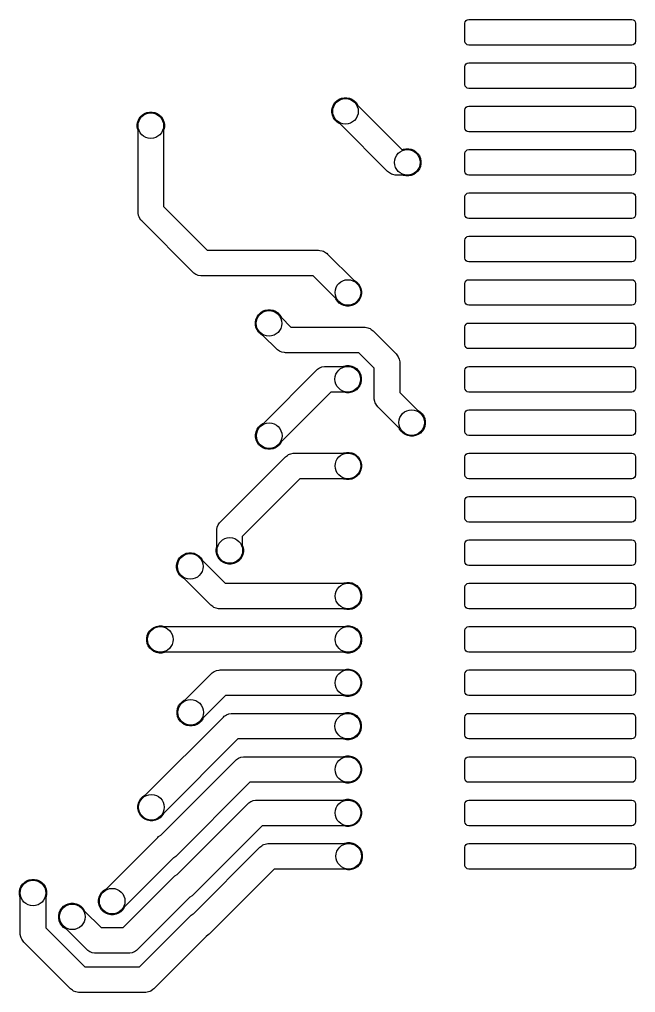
# Model space of a CAD drawing. Extents: x 40 to 257, y -149 to -40.
# Drawn here: x 39.7 to 75.8, y -125.5 to -68.5 of the extents above; entities that cross this region are included whole.
import ezdxf

# ---------------------------------------------------------------- set-up
doc = ezdxf.new("R2010")
doc.units = 0
doc.layers.add('BLACK', color=7, linetype='CONTINUOUS')

msp = doc.modelspace()

# ---------------------------------------------------------------- linework, layer by layer
at = {"layer": 'BLACK', "linetype": 'CONTINUOUS'}
for p, q in [((65.82, -68.765), (65.837127, -68.678896)), ((65.82, -69.815), (65.82, -68.765)), ((65.837127, -68.678896), (65.885901, -68.605901)), ((65.885901, -68.605901), (65.958896, -68.557127)), ((65.958896, -68.557127), (66.045, -68.54)), ((66.045, -68.54), (75.595, -68.54)), ((75.595, -68.54), (75.681104, -68.557127)), ((75.681104, -68.557127), (75.754099, -68.605901)), ((75.754099, -68.605901), (75.802873, -68.678896)), ((75.802873, -68.678896), (75.82, -68.765)), ((75.82, -68.765), (75.82, -69.815)), ((65.837127, -69.901104), (65.82, -69.815)), ((65.885901, -69.974099), (65.837127, -69.901104)), ((65.958896, -70.022873), (65.885901, -69.974099)), ((66.045, -70.04), (65.958896, -70.022873)), ((75.595, -70.04), (66.045, -70.04)), ((75.681104, -70.022873), (75.595, -70.04)), ((75.754099, -69.974099), (75.681104, -70.022873)), ((75.802873, -69.901104), (75.754099, -69.974099)), ((75.82, -69.815), (75.802873, -69.901104)), ((65.82, -71.305), (65.837127, -71.218896)), ((65.837127, -71.218896), (65.885901, -71.145901)), ((65.885901, -71.145901), (65.958896, -71.097127)), ((65.958896, -71.097127), (66.045, -71.08)), ((66.045, -71.08), (75.595, -71.08)), ((75.595, -71.08), (75.681104, -71.097127)), ((75.681104, -71.097127), (75.754099, -71.145901)), ((75.754099, -71.145901), (75.802873, -71.218896)), ((75.802873, -71.218896), (75.82, -71.305)), ((65.82, -72.355), (65.82, -71.305)), ((75.82, -71.305), (75.82, -72.355)), ((65.837127, -72.441104), (65.82, -72.355)), ((75.82, -72.355), (75.802873, -72.441104)), ((65.885901, -72.514099), (65.837127, -72.441104)), ((65.958896, -72.562873), (65.885901, -72.514099)), ((66.045, -72.58), (65.958896, -72.562873)), ((75.595, -72.58), (66.045, -72.58)), ((75.681104, -72.562873), (75.595, -72.58)), ((75.754099, -72.514099), (75.681104, -72.562873)), ((75.802873, -72.441104), (75.754099, -72.514099)), ((58.114463, -73.542883), (58.201592, -73.412485)), ((58.201592, -73.412485), (58.312485, -73.301592)), ((58.312485, -73.301592), (58.442883, -73.214463)), ((58.442883, -73.214463), (58.587772, -73.154448)), ((58.587772, -73.154448), (58.741586, -73.123852)), ((58.741586, -73.123852), (58.898414, -73.123852)), ((58.898414, -73.123852), (59.052228, -73.154448)), ((59.052228, -73.154448), (59.197117, -73.214463)), ((59.197117, -73.214463), (59.327515, -73.301592)), ((59.327515, -73.301592), (59.438408, -73.412485)), ((59.438408, -73.412485), (59.525537, -73.542883)), ((46.902485, -74.141592), (47.032883, -74.054463)), ((47.032883, -74.054463), (47.177772, -73.994448)), ((47.177772, -73.994448), (47.331586, -73.963852)), ((47.331586, -73.963852), (47.488414, -73.963852)), ((47.488414, -73.963852), (47.642228, -73.994448)), ((47.642228, -73.994448), (47.787117, -74.054463)), ((47.787117, -74.054463), (47.917515, -74.141592)), ((58.023852, -73.841586), (58.054448, -73.687772)), ((58.023852, -73.998414), (58.023852, -73.841586)), ((58.054448, -74.152228), (58.023852, -73.998414)), ((58.054448, -73.687772), (58.114463, -73.542883)), ((59.525537, -73.542883), (59.541089, -73.580429)), ((59.541089, -73.580429), (62.12066, -76.16)), ((65.82, -73.845), (65.837127, -73.758896)), ((65.82, -74.895), (65.82, -73.845)), ((65.837127, -73.758896), (65.885901, -73.685901)), ((65.885901, -73.685901), (65.958896, -73.637127)), ((65.958896, -73.637127), (66.045, -73.62)), ((66.045, -73.62), (75.595, -73.62)), ((75.595, -73.62), (75.681104, -73.637127)), ((75.681104, -73.637127), (75.754099, -73.685901)), ((75.754099, -73.685901), (75.802873, -73.758896)), ((75.802873, -73.758896), (75.82, -73.845)), ((75.82, -73.845), (75.82, -74.895)), ((46.613852, -74.681586), (46.644448, -74.527772)), ((46.644448, -74.527772), (46.704463, -74.382883)), ((46.704463, -74.382883), (46.791592, -74.252485)), ((46.791592, -74.252485), (46.902485, -74.141592)), ((47.917515, -74.141592), (48.028408, -74.252485)), ((48.028408, -74.252485), (48.115537, -74.382883)), ((48.115537, -74.382883), (48.175552, -74.527772)), ((48.175552, -74.527772), (48.206148, -74.681586)), ((58.114463, -74.297117), (58.054448, -74.152228)), ((58.201592, -74.427515), (58.114463, -74.297117)), ((58.312485, -74.538408), (58.201592, -74.427515)), ((58.442883, -74.625537), (58.312485, -74.538408)), ((58.480429, -74.641089), (58.442883, -74.625537)), ((61.27967, -77.44033), (58.480429, -74.641089)), ((46.613852, -74.838414), (46.613852, -74.681586)), ((46.644448, -74.992228), (46.613852, -74.838414)), ((46.66, -75.029773), (46.644448, -74.992228)), ((46.66, -79.81), (46.66, -75.029773)), ((48.175552, -74.992228), (48.16, -75.029773)), ((48.16, -75.029773), (48.16, -79.49934)), ((48.206148, -74.838414), (48.175552, -74.992228)), ((48.206148, -74.681586), (48.206148, -74.838414)), ((65.837127, -74.981104), (65.82, -74.895)), ((65.885901, -75.054099), (65.837127, -74.981104)), ((65.958896, -75.102873), (65.885901, -75.054099)), ((66.045, -75.12), (65.958896, -75.102873)), ((75.595, -75.12), (66.045, -75.12)), ((75.681104, -75.102873), (75.595, -75.12)), ((75.754099, -75.054099), (75.681104, -75.102873)), ((75.802873, -74.981104), (75.754099, -75.054099)), ((75.82, -74.895), (75.802873, -74.981104)), ((62.12066, -76.16), (62.174332, -76.16)), ((62.174332, -76.16), (62.211878, -76.144448)), ((62.211878, -76.144448), (62.365692, -76.113852)), ((62.365692, -76.113852), (62.52252, -76.113852)), ((62.52252, -76.113852), (62.676334, -76.144448)), ((62.676334, -76.144448), (62.821223, -76.204463)), ((62.821223, -76.204463), (62.951621, -76.291592)), ((62.951621, -76.291592), (63.062514, -76.402485)), ((65.82, -76.385), (65.837127, -76.298896)), ((65.837127, -76.298896), (65.885901, -76.225901)), ((65.885901, -76.225901), (65.958896, -76.177127)), ((65.958896, -76.177127), (66.045, -76.16)), ((66.045, -76.16), (75.595, -76.16)), ((75.595, -76.16), (75.681104, -76.177127)), ((75.681104, -76.177127), (75.754099, -76.225901)), ((75.754099, -76.225901), (75.802873, -76.298896)), ((75.802873, -76.298896), (75.82, -76.385)), ((63.062514, -76.402485), (63.149643, -76.532883)), ((63.149643, -76.532883), (63.209658, -76.677772)), ((63.209658, -76.677772), (63.240254, -76.831586)), ((63.240254, -76.831586), (63.240254, -76.988414)), ((65.82, -77.435), (65.82, -76.385)), ((75.82, -76.385), (75.82, -77.435)), ((61.334205, -77.489759), (61.27967, -77.44033)), ((61.396805, -77.531586), (61.334205, -77.489759)), ((63.062514, -77.417515), (62.951621, -77.528408)), ((63.149643, -77.287117), (63.062514, -77.417515)), ((63.209658, -77.142228), (63.149643, -77.287117)), ((63.240254, -76.988414), (63.209658, -77.142228)), ((65.837127, -77.521104), (65.82, -77.435)), ((75.82, -77.435), (75.802873, -77.521104)), ((61.456452, -77.571441), (61.396805, -77.531586)), ((61.511154, -77.594099), (61.456452, -77.571441)), ((61.592287, -77.627706), (61.511154, -77.594099)), ((61.736487, -77.656389), (61.592287, -77.627706)), ((61.81, -77.66), (61.736487, -77.656389)), ((62.174332, -77.66), (61.81, -77.66)), ((62.211878, -77.675552), (62.174332, -77.66)), ((62.365692, -77.706148), (62.211878, -77.675552)), ((62.52252, -77.706148), (62.365692, -77.706148)), ((62.676334, -77.675552), (62.52252, -77.706148)), ((62.821223, -77.615537), (62.676334, -77.675552)), ((62.951621, -77.528408), (62.821223, -77.615537)), ((65.885901, -77.594099), (65.837127, -77.521104)), ((65.958896, -77.642873), (65.885901, -77.594099)), ((66.045, -77.66), (65.958896, -77.642873)), ((75.595, -77.66), (66.045, -77.66)), ((75.681104, -77.642873), (75.595, -77.66)), ((75.754099, -77.594099), (75.681104, -77.642873)), ((75.802873, -77.521104), (75.754099, -77.594099)), ((65.82, -78.925), (65.837127, -78.838896)), ((65.82, -79.975), (65.82, -78.925)), ((65.837127, -78.838896), (65.885901, -78.765901)), ((65.885901, -78.765901), (65.958896, -78.717127)), ((65.958896, -78.717127), (66.045, -78.7)), ((66.045, -78.7), (75.595, -78.7)), ((75.595, -78.7), (75.681104, -78.717127)), ((75.681104, -78.717127), (75.754099, -78.765901)), ((75.754099, -78.765901), (75.802873, -78.838896)), ((75.802873, -78.838896), (75.82, -78.925)), ((75.82, -78.925), (75.82, -79.975)), ((48.16, -79.49934), (50.72066, -82.06)), ((46.663611, -79.883513), (46.66, -79.81)), ((46.692294, -80.027713), (46.663611, -79.883513)), ((46.725253, -80.107283), (46.692294, -80.027713)), ((46.748559, -80.163548), (46.725253, -80.107283)), ((46.830242, -80.285795), (46.748559, -80.163548)), ((46.87967, -80.34033), (46.830242, -80.285795)), ((49.87967, -83.34033), (46.87967, -80.34033)), ((65.837127, -80.061104), (65.82, -79.975)), ((65.885901, -80.134099), (65.837127, -80.061104)), ((65.958896, -80.182873), (65.885901, -80.134099)), ((66.045, -80.2), (65.958896, -80.182873)), ((75.595, -80.2), (66.045, -80.2)), ((75.681104, -80.182873), (75.595, -80.2)), ((75.754099, -80.134099), (75.681104, -80.182873)), ((75.802873, -80.061104), (75.754099, -80.134099)), ((75.82, -79.975), (75.802873, -80.061104)), ((65.82, -81.465), (65.837127, -81.378896)), ((65.82, -82.515), (65.82, -81.465)), ((65.837127, -81.378896), (65.885901, -81.305901)), ((65.885901, -81.305901), (65.958896, -81.257127)), ((65.958896, -81.257127), (66.045, -81.24)), ((66.045, -81.24), (75.595, -81.24)), ((75.595, -81.24), (75.681104, -81.257127)), ((75.681104, -81.257127), (75.754099, -81.305901)), ((75.754099, -81.305901), (75.802873, -81.378896)), ((75.802873, -81.378896), (75.82, -81.465)), ((75.82, -81.465), (75.82, -82.515)), ((50.72066, -82.06), (57.241, -82.06)), ((57.241, -82.06), (57.314513, -82.063611)), ((57.314513, -82.063611), (57.458713, -82.092294)), ((57.458713, -82.092294), (57.5256, -82.12)), ((57.5256, -82.12), (57.594548, -82.148559)), ((57.594548, -82.148559), (57.70776, -82.224205)), ((57.70776, -82.224205), (57.716795, -82.230242)), ((57.716795, -82.230242), (57.77133, -82.27967)), ((57.77133, -82.27967), (59.30057, -83.80891)), ((65.837127, -82.601104), (65.82, -82.515)), ((65.885901, -82.674099), (65.837127, -82.601104)), ((75.802873, -82.601104), (75.754099, -82.674099)), ((75.82, -82.515), (75.802873, -82.601104)), ((65.958896, -82.722873), (65.885901, -82.674099)), ((66.045, -82.74), (65.958896, -82.722873)), ((75.595, -82.74), (66.045, -82.74)), ((75.681104, -82.722873), (75.595, -82.74)), ((75.754099, -82.674099), (75.681104, -82.722873)), ((49.934205, -83.389758), (49.87967, -83.34033)), ((50.056452, -83.471441), (49.934205, -83.389758)), ((50.112717, -83.494746), (50.056452, -83.471441)), ((50.192287, -83.527706), (50.112717, -83.494746)), ((50.336487, -83.556389), (50.192287, -83.527706)), ((50.41, -83.56), (50.336487, -83.556389)), ((56.93034, -83.56), (50.41, -83.56)), ((58.23991, -84.86957), (56.93034, -83.56)), ((59.30057, -83.80891), (59.338117, -83.824463)), ((59.338117, -83.824463), (59.468515, -83.911592)), ((59.468515, -83.911592), (59.579408, -84.022485)), ((59.579408, -84.022485), (59.666537, -84.152883)), ((59.666537, -84.152883), (59.726552, -84.297772)), ((59.726552, -84.297772), (59.757148, -84.451586)), ((65.82, -84.005), (65.837127, -83.918896)), ((65.82, -85.055), (65.82, -84.005)), ((65.837127, -83.918896), (65.885901, -83.845901)), ((65.885901, -83.845901), (65.958896, -83.797127)), ((65.958896, -83.797127), (66.045, -83.78)), ((66.045, -83.78), (75.595, -83.78)), ((75.595, -83.78), (75.681104, -83.797127)), ((75.681104, -83.797127), (75.754099, -83.845901)), ((75.754099, -83.845901), (75.802873, -83.918896)), ((75.802873, -83.918896), (75.82, -84.005)), ((75.82, -84.005), (75.82, -85.055)), ((58.255463, -84.907117), (58.23991, -84.86957)), ((58.342592, -85.037515), (58.255463, -84.907117)), ((59.666537, -84.907117), (59.579408, -85.037515)), ((59.726552, -84.762228), (59.666537, -84.907117)), ((59.757148, -84.608414), (59.726552, -84.762228)), ((59.757148, -84.451586), (59.757148, -84.608414)), ((58.453485, -85.148408), (58.342592, -85.037515)), ((58.583883, -85.235537), (58.453485, -85.148408)), ((58.728772, -85.295552), (58.583883, -85.235537)), ((58.882586, -85.326148), (58.728772, -85.295552)), ((59.039414, -85.326148), (58.882586, -85.326148)), ((59.193228, -85.295552), (59.039414, -85.326148)), ((59.338117, -85.235537), (59.193228, -85.295552)), ((59.468515, -85.148408), (59.338117, -85.235537)), ((59.579408, -85.037515), (59.468515, -85.148408)), ((65.837127, -85.141104), (65.82, -85.055)), ((65.885901, -85.214099), (65.837127, -85.141104)), ((65.958896, -85.262873), (65.885901, -85.214099)), ((66.045, -85.28), (65.958896, -85.262873)), ((75.595, -85.28), (66.045, -85.28)), ((75.681104, -85.262873), (75.595, -85.28)), ((75.754099, -85.214099), (75.681104, -85.262873)), ((75.802873, -85.141104), (75.754099, -85.214099)), ((75.82, -85.055), (75.802873, -85.141104)), ((53.574448, -86.107772), (53.634463, -85.962883)), ((53.634463, -85.962883), (53.721592, -85.832485)), ((53.721592, -85.832485), (53.832485, -85.721592)), ((53.832485, -85.721592), (53.962883, -85.634463)), ((53.962883, -85.634463), (54.107772, -85.574448)), ((54.107772, -85.574448), (54.261586, -85.543852)), ((54.261586, -85.543852), (54.418414, -85.543852)), ((54.418414, -85.543852), (54.572228, -85.574448)), ((54.572228, -85.574448), (54.717117, -85.634463)), ((54.717117, -85.634463), (54.847515, -85.721592)), ((54.847515, -85.721592), (54.958408, -85.832485)), ((54.958408, -85.832485), (55.045537, -85.962883)), ((55.045537, -85.962883), (55.061089, -86.000429)), ((55.061089, -86.000429), (55.61966, -86.559)), ((53.543852, -86.261586), (53.574448, -86.107772)), ((53.543852, -86.418414), (53.543852, -86.261586)), ((53.574448, -86.572228), (53.543852, -86.418414)), ((53.634463, -86.717117), (53.574448, -86.572228)), ((55.61966, -86.559), (59.904105, -86.559)), ((59.904105, -86.559), (59.977618, -86.562611)), ((59.977618, -86.562611), (60.121818, -86.591294)), ((60.121818, -86.591294), (60.180142, -86.615453)), ((60.180142, -86.615453), (60.257653, -86.647559)), ((65.82, -86.545), (65.837127, -86.458896)), ((65.82, -87.595), (65.82, -86.545)), ((65.837127, -86.458896), (65.885901, -86.385901)), ((65.885901, -86.385901), (65.958896, -86.337127)), ((65.958896, -86.337127), (66.045, -86.32)), ((66.045, -86.32), (75.595, -86.32)), ((75.595, -86.32), (75.681104, -86.337127)), ((75.681104, -86.337127), (75.754099, -86.385901)), ((75.754099, -86.385901), (75.802873, -86.458896)), ((75.802873, -86.458896), (75.82, -86.545)), ((75.82, -86.545), (75.82, -87.595)), ((53.721592, -86.847515), (53.634463, -86.717117)), ((53.832485, -86.958408), (53.721592, -86.847515)), ((53.962883, -87.045537), (53.832485, -86.958408)), ((54.000429, -87.061089), (53.962883, -87.045537)), ((54.77867, -87.83933), (54.000429, -87.061089)), ((60.257653, -86.647559), (60.33185, -86.697136)), ((60.33185, -86.697136), (60.3799, -86.729242)), ((60.3799, -86.729242), (60.434435, -86.77867)), ((60.434435, -86.77867), (61.78233, -88.126565)), ((65.837127, -87.681104), (65.82, -87.595)), ((65.885901, -87.754099), (65.837127, -87.681104)), ((65.958896, -87.802873), (65.885901, -87.754099)), ((75.754099, -87.754099), (75.681104, -87.802873)), ((75.802873, -87.681104), (75.754099, -87.754099)), ((75.82, -87.595), (75.802873, -87.681104)), ((54.833205, -87.888758), (54.77867, -87.83933)), ((54.955452, -87.970441), (54.833205, -87.888758)), ((54.984399, -87.982431), (54.955452, -87.970441)), ((55.091287, -88.026706), (54.984399, -87.982431)), ((55.235487, -88.055389), (55.091287, -88.026706)), ((55.309, -88.059), (55.235487, -88.055389)), ((59.593445, -88.059), (55.309, -88.059)), ((60.502, -88.967555), (59.593445, -88.059)), ((61.78233, -88.126565), (61.831758, -88.1811)), ((61.831758, -88.1811), (61.913441, -88.303347)), ((61.913441, -88.303347), (61.969705, -88.439181)), ((66.045, -87.82), (65.958896, -87.802873)), ((75.595, -87.82), (66.045, -87.82)), ((75.681104, -87.802873), (75.595, -87.82)), ((57.360717, -88.925253), (57.440287, -88.892294)), ((57.440287, -88.892294), (57.584487, -88.863611)), ((57.584487, -88.863611), (57.658, -88.86)), ((57.658, -88.86), (58.681226, -88.86)), ((58.681226, -88.86), (58.718772, -88.844448)), ((58.718772, -88.844448), (58.872586, -88.813852)), ((58.872586, -88.813852), (59.029414, -88.813852)), ((59.029414, -88.813852), (59.183228, -88.844448)), ((59.183228, -88.844448), (59.328117, -88.904463)), ((59.328117, -88.904463), (59.458515, -88.991592)), ((61.969705, -88.439181), (61.998389, -88.583382)), ((61.998389, -88.583382), (62.002, -88.656895)), ((62.002, -88.656895), (62.002, -90.39234)), ((65.885901, -88.925901), (65.958896, -88.877127)), ((65.958896, -88.877127), (66.045, -88.86)), ((66.045, -88.86), (75.595, -88.86)), ((75.595, -88.86), (75.681104, -88.877127)), ((75.681104, -88.877127), (75.754099, -88.925901)), ((54.009429, -92.19791), (57.12767, -89.07967)), ((57.12767, -89.07967), (57.182205, -89.030242)), ((57.182205, -89.030242), (57.240049, -88.991592)), ((57.240049, -88.991592), (57.304452, -88.948559)), ((57.304452, -88.948559), (57.360717, -88.925253)), ((59.458515, -88.991592), (59.569408, -89.102485)), ((59.569408, -89.102485), (59.656537, -89.232883)), ((59.656537, -89.232883), (59.716552, -89.377772)), ((59.716552, -89.377772), (59.747148, -89.531586)), ((60.502, -90.703), (60.502, -88.967555)), ((65.82, -89.085), (65.837127, -88.998896)), ((65.82, -90.135), (65.82, -89.085)), ((65.837127, -88.998896), (65.885901, -88.925901)), ((75.754099, -88.925901), (75.802873, -88.998896)), ((75.802873, -88.998896), (75.82, -89.085)), ((75.82, -89.085), (75.82, -90.135)), ((59.656537, -89.987117), (59.569408, -90.117515)), ((59.716552, -89.842228), (59.656537, -89.987117)), ((59.747148, -89.688414), (59.716552, -89.842228)), ((59.747148, -89.531586), (59.747148, -89.688414)), ((57.96866, -90.36), (55.070089, -93.25857)), ((58.681226, -90.36), (57.96866, -90.36)), ((58.718772, -90.375552), (58.681226, -90.36)), ((58.872586, -90.406148), (58.718772, -90.375552)), ((59.029414, -90.406148), (58.872586, -90.406148)), ((59.183228, -90.375552), (59.029414, -90.406148)), ((59.328117, -90.315537), (59.183228, -90.375552)), ((59.458515, -90.228408), (59.328117, -90.315537)), ((59.569408, -90.117515), (59.458515, -90.228408)), ((62.002, -90.39234), (63.03857, -91.42891)), ((65.837127, -90.221104), (65.82, -90.135)), ((65.885901, -90.294099), (65.837127, -90.221104)), ((65.958896, -90.342873), (65.885901, -90.294099)), ((66.045, -90.36), (65.958896, -90.342873)), ((75.595, -90.36), (66.045, -90.36)), ((75.681104, -90.342873), (75.595, -90.36)), ((75.754099, -90.294099), (75.681104, -90.342873)), ((75.802873, -90.221104), (75.754099, -90.294099)), ((75.82, -90.135), (75.802873, -90.221104)), ((60.505611, -90.776513), (60.502, -90.703)), ((60.534294, -90.920713), (60.505611, -90.776513)), ((60.567253, -91.000283), (60.534294, -90.920713)), ((60.590559, -91.056548), (60.567253, -91.000283)), ((60.654928, -91.152883), (60.590559, -91.056548)), ((60.672242, -91.178795), (60.654928, -91.152883)), ((60.72167, -91.23333), (60.672242, -91.178795)), ((61.97791, -92.48957), (60.72167, -91.23333)), ((63.03857, -91.42891), (63.076117, -91.444463)), ((63.076117, -91.444463), (63.206515, -91.531592)), ((63.206515, -91.531592), (63.317408, -91.642485)), ((63.317408, -91.642485), (63.404537, -91.772883)), ((65.82, -91.625), (65.837127, -91.538896)), ((65.82, -92.675), (65.82, -91.625)), ((65.837127, -91.538896), (65.885901, -91.465901)), ((65.885901, -91.465901), (65.958896, -91.417127)), ((65.958896, -91.417127), (66.045, -91.4)), ((66.045, -91.4), (75.595, -91.4)), ((75.595, -91.4), (75.681104, -91.417127)), ((75.681104, -91.417127), (75.754099, -91.465901)), ((75.754099, -91.465901), (75.802873, -91.538896)), ((75.802873, -91.538896), (75.82, -91.625)), ((75.82, -91.625), (75.82, -92.675)), ((53.730592, -92.411485), (53.841485, -92.300592)), ((53.841485, -92.300592), (53.971883, -92.213463)), ((53.971883, -92.213463), (54.009429, -92.19791)), ((63.404537, -91.772883), (63.464552, -91.917772)), ((63.464552, -91.917772), (63.495148, -92.071586)), ((63.495148, -92.228414), (63.464552, -92.382228)), ((63.495148, -92.071586), (63.495148, -92.228414)), ((53.552852, -92.840586), (53.583448, -92.686772)), ((53.552852, -92.997414), (53.552852, -92.840586)), ((53.583448, -92.686772), (53.643463, -92.541883)), ((53.643463, -92.541883), (53.730592, -92.411485)), ((61.993463, -92.527117), (61.97791, -92.48957)), ((62.080592, -92.657515), (61.993463, -92.527117)), ((62.191485, -92.768408), (62.080592, -92.657515)), ((62.321883, -92.855537), (62.191485, -92.768408)), ((62.466772, -92.915552), (62.321883, -92.855537)), ((63.076117, -92.855537), (62.931228, -92.915552)), ((63.206515, -92.768408), (63.076117, -92.855537)), ((63.317408, -92.657515), (63.206515, -92.768408)), ((63.404537, -92.527117), (63.317408, -92.657515)), ((63.464552, -92.382228), (63.404537, -92.527117)), ((65.837127, -92.761104), (65.82, -92.675)), ((65.885901, -92.834099), (65.837127, -92.761104)), ((65.958896, -92.882873), (65.885901, -92.834099)), ((66.045, -92.9), (65.958896, -92.882873)), ((75.681104, -92.882873), (75.595, -92.9)), ((75.754099, -92.834099), (75.681104, -92.882873)), ((75.802873, -92.761104), (75.754099, -92.834099)), ((75.82, -92.675), (75.802873, -92.761104)), ((53.583448, -93.151228), (53.552852, -92.997414)), ((53.643463, -93.296117), (53.583448, -93.151228)), ((53.730592, -93.426515), (53.643463, -93.296117)), ((53.841485, -93.537408), (53.730592, -93.426515)), ((54.967408, -93.426515), (54.856515, -93.537408)), ((55.054537, -93.296117), (54.967408, -93.426515)), ((55.070089, -93.25857), (55.054537, -93.296117)), ((62.620586, -92.946148), (62.466772, -92.915552)), ((62.777414, -92.946148), (62.620586, -92.946148)), ((62.931228, -92.915552), (62.777414, -92.946148)), ((75.595, -92.9), (66.045, -92.9)), ((53.971883, -93.624537), (53.841485, -93.537408)), ((54.116772, -93.684552), (53.971883, -93.624537)), ((54.270586, -93.715148), (54.116772, -93.684552)), ((54.427414, -93.715148), (54.270586, -93.715148)), ((54.581228, -93.684552), (54.427414, -93.715148)), ((54.726117, -93.624537), (54.581228, -93.684552)), ((54.856515, -93.537408), (54.726117, -93.624537)), ((55.414155, -94.071592), (55.478558, -94.028559)), ((55.478558, -94.028559), (55.534823, -94.005253)), ((55.534823, -94.005253), (55.614393, -93.972294)), ((55.614393, -93.972294), (55.758593, -93.943611)), ((55.758593, -93.943611), (55.832106, -93.94)), ((55.832106, -93.94), (58.691226, -93.94)), ((58.691226, -93.94), (58.728772, -93.924448)), ((58.728772, -93.924448), (58.882586, -93.893852)), ((58.882586, -93.893852), (59.039414, -93.893852)), ((59.039414, -93.893852), (59.193228, -93.924448)), ((59.193228, -93.924448), (59.338117, -93.984463)), ((59.338117, -93.984463), (59.468515, -94.071592)), ((65.837127, -94.078896), (65.885901, -94.005901)), ((65.885901, -94.005901), (65.958896, -93.957127)), ((65.958896, -93.957127), (66.045, -93.94)), ((66.045, -93.94), (75.595, -93.94)), ((75.595, -93.94), (75.681104, -93.957127)), ((75.681104, -93.957127), (75.754099, -94.005901)), ((75.754099, -94.005901), (75.802873, -94.078896)), ((51.48967, -97.971776), (55.301776, -94.15967)), ((55.301776, -94.15967), (55.356311, -94.110242)), ((55.356311, -94.110242), (55.414155, -94.071592)), ((59.468515, -94.071592), (59.579408, -94.182485)), ((59.579408, -94.182485), (59.666537, -94.312883)), ((59.666537, -94.312883), (59.726552, -94.457772)), ((59.726552, -94.457772), (59.757148, -94.611586)), ((65.82, -94.165), (65.837127, -94.078896)), ((65.82, -95.215), (65.82, -94.165)), ((75.802873, -94.078896), (75.82, -94.165)), ((75.82, -94.165), (75.82, -95.215)), ((59.666537, -95.067117), (59.579408, -95.197515)), ((59.726552, -94.922228), (59.666537, -95.067117)), ((59.757148, -94.768414), (59.726552, -94.922228)), ((59.757148, -94.611586), (59.757148, -94.768414)), ((56.142766, -95.44), (52.77, -98.812766)), ((58.691226, -95.44), (56.142766, -95.44)), ((58.728772, -95.455552), (58.691226, -95.44)), ((58.882586, -95.486148), (58.728772, -95.455552)), ((59.039414, -95.486148), (58.882586, -95.486148)), ((59.193228, -95.455552), (59.039414, -95.486148)), ((59.338117, -95.395537), (59.193228, -95.455552)), ((59.468515, -95.308408), (59.338117, -95.395537)), ((59.579408, -95.197515), (59.468515, -95.308408)), ((65.837127, -95.301104), (65.82, -95.215)), ((65.885901, -95.374099), (65.837127, -95.301104)), ((65.958896, -95.422873), (65.885901, -95.374099)), ((66.045, -95.44), (65.958896, -95.422873)), ((75.595, -95.44), (66.045, -95.44)), ((75.681104, -95.422873), (75.595, -95.44)), ((75.754099, -95.374099), (75.681104, -95.422873)), ((75.802873, -95.301104), (75.754099, -95.374099)), ((75.82, -95.215), (75.802873, -95.301104)), ((65.82, -96.705), (65.837127, -96.618896)), ((65.82, -97.755), (65.82, -96.705)), ((65.837127, -96.618896), (65.885901, -96.545901)), ((65.885901, -96.545901), (65.958896, -96.497127)), ((65.958896, -96.497127), (66.045, -96.48)), ((66.045, -96.48), (75.595, -96.48)), ((75.595, -96.48), (75.681104, -96.497127)), ((75.681104, -96.497127), (75.754099, -96.545901)), ((75.754099, -96.545901), (75.802873, -96.618896)), ((75.802873, -96.618896), (75.82, -96.705)), ((75.82, -96.705), (75.82, -97.755)), ((51.440242, -98.026311), (51.48967, -97.971776)), ((65.837127, -97.841104), (65.82, -97.755)), ((65.885901, -97.914099), (65.837127, -97.841104)), ((65.958896, -97.962873), (65.885901, -97.914099)), ((66.045, -97.98), (65.958896, -97.962873)), ((75.595, -97.98), (66.045, -97.98)), ((75.681104, -97.962873), (75.595, -97.98)), ((75.754099, -97.914099), (75.681104, -97.962873)), ((75.802873, -97.841104), (75.754099, -97.914099)), ((75.82, -97.755), (75.802873, -97.841104)), ((51.27, -98.502106), (51.273611, -98.428593)), ((51.27, -99.430133), (51.27, -98.502106)), ((51.273611, -98.428593), (51.275892, -98.417127)), ((51.275892, -98.417127), (51.302294, -98.284393)), ((51.302294, -98.284393), (51.358559, -98.148559)), ((51.358559, -98.148558), (51.440242, -98.026311)), ((51.358559, -98.148559), (51.358559, -98.148558)), ((52.77, -98.812766), (52.77, -99.321941)), ((65.82, -99.245), (65.837127, -99.158896)), ((65.837127, -99.158896), (65.885901, -99.085901)), ((65.885901, -99.085901), (65.958896, -99.037127)), ((65.958896, -99.037127), (66.045, -99.02)), ((66.045, -99.02), (75.595, -99.02)), ((75.595, -99.02), (75.681104, -99.037127)), ((75.681104, -99.037127), (75.754099, -99.085901)), ((75.754099, -99.085901), (75.802873, -99.158896)), ((75.802873, -99.158896), (75.82, -99.245)), ((51.243852, -99.561586), (51.27, -99.430133)), ((51.243852, -99.718414), (51.243852, -99.561586)), ((51.274448, -99.872228), (51.243852, -99.718414)), ((52.77, -99.321941), (52.805552, -99.407772)), ((52.805552, -99.407772), (52.836148, -99.561586)), ((52.836148, -99.718414), (52.805552, -99.872228)), ((52.836148, -99.561586), (52.836148, -99.718414)), ((65.82, -100.295), (65.82, -99.245)), ((75.82, -99.245), (75.82, -100.295)), ((48.953448, -100.340877), (49.013463, -100.195988)), ((49.013463, -100.195988), (49.100592, -100.06559)), ((49.100592, -100.06559), (49.211485, -99.954697)), ((49.211485, -99.954697), (49.341883, -99.867568)), ((49.341883, -99.867568), (49.486772, -99.807553)), ((49.486772, -99.807553), (49.640586, -99.776957)), ((49.640586, -99.776957), (49.797414, -99.776957)), ((49.797414, -99.776957), (49.951228, -99.807553)), ((49.951228, -99.807553), (50.096117, -99.867568)), ((50.096117, -99.867568), (50.226515, -99.954697)), ((50.226515, -99.954697), (50.337408, -100.06559)), ((50.337408, -100.06559), (50.424537, -100.195988)), ((50.424537, -100.195988), (50.440089, -100.233534)), ((50.440089, -100.233534), (51.766555, -101.56)), ((51.334463, -100.017117), (51.274448, -99.872228)), ((51.421592, -100.147515), (51.334463, -100.017117)), ((51.532485, -100.258408), (51.421592, -100.147515)), ((51.662883, -100.345537), (51.532485, -100.258408)), ((52.547515, -100.258408), (52.417117, -100.345537)), ((52.658408, -100.147515), (52.547515, -100.258408)), ((52.745537, -100.017117), (52.658408, -100.147515)), ((52.805552, -99.872228), (52.745537, -100.017117)), ((65.837127, -100.381104), (65.82, -100.295)), ((75.82, -100.295), (75.802873, -100.381104)), ((48.922852, -100.494691), (48.953448, -100.340877)), ((48.922852, -100.651519), (48.922852, -100.494691)), ((48.953448, -100.805333), (48.922852, -100.651519)), ((49.013463, -100.950222), (48.953448, -100.805333)), ((51.807772, -100.405552), (51.662883, -100.345537)), ((51.961586, -100.436148), (51.807772, -100.405552)), ((52.118414, -100.436148), (51.961586, -100.436148)), ((52.272228, -100.405552), (52.118414, -100.436148)), ((52.417117, -100.345537), (52.272228, -100.405552)), ((65.885901, -100.454099), (65.837127, -100.381104)), ((65.958896, -100.502873), (65.885901, -100.454099)), ((66.045, -100.52), (65.958896, -100.502873)), ((75.595, -100.52), (66.045, -100.52)), ((75.681104, -100.502873), (75.595, -100.52)), ((75.754099, -100.454099), (75.681104, -100.502873)), ((75.802873, -100.381104), (75.754099, -100.454099)), ((49.100592, -101.08062), (49.013463, -100.950222)), ((49.211485, -101.191513), (49.100592, -101.08062)), ((49.341883, -101.278642), (49.211485, -101.191513)), ((49.379429, -101.294194), (49.341883, -101.278642)), ((50.925565, -102.84033), (49.379429, -101.294194)), ((51.766555, -101.56), (58.701226, -101.56)), ((58.701226, -101.56), (58.738772, -101.544448)), ((58.738772, -101.544448), (58.892586, -101.513852)), ((58.892586, -101.513852), (59.049414, -101.513852)), ((59.049414, -101.513852), (59.203228, -101.544448)), ((59.203228, -101.544448), (59.348117, -101.604463)), ((59.348117, -101.604463), (59.478515, -101.691592)), ((59.478515, -101.691592), (59.589408, -101.802485)), ((59.589408, -101.802485), (59.676537, -101.932883)), ((59.676537, -101.932883), (59.736552, -102.077772)), ((65.82, -101.785), (65.837127, -101.698896)), ((65.82, -102.835), (65.82, -101.785)), ((65.837127, -101.698896), (65.885901, -101.625901)), ((65.885901, -101.625901), (65.958896, -101.577127)), ((65.958896, -101.577127), (66.045, -101.56)), ((66.045, -101.56), (75.595, -101.56)), ((75.595, -101.56), (75.681104, -101.577127)), ((75.681104, -101.577127), (75.754099, -101.625901)), ((75.754099, -101.625901), (75.802873, -101.698896)), ((75.802873, -101.698896), (75.82, -101.785)), ((75.82, -101.785), (75.82, -102.835)), ((59.736552, -102.542228), (59.676537, -102.687117)), ((59.736552, -102.077772), (59.767148, -102.231586)), ((59.767148, -102.388414), (59.736552, -102.542228)), ((59.767148, -102.231586), (59.767148, -102.388414)), ((50.980099, -102.889758), (50.925565, -102.84033)), ((51.037944, -102.928408), (50.980099, -102.889758)), ((51.102347, -102.971441), (51.037944, -102.928408)), ((51.238181, -103.027705), (51.102347, -102.971441)), ((51.382382, -103.056389), (51.238181, -103.027705)), ((51.455895, -103.06), (51.382382, -103.056389)), ((58.701226, -103.06), (51.455895, -103.06)), ((58.738772, -103.075552), (58.701226, -103.06)), ((58.892586, -103.106148), (58.738772, -103.075552)), ((59.049414, -103.106148), (58.892586, -103.106148)), ((59.203228, -103.075552), (59.049414, -103.106148)), ((59.348117, -103.015537), (59.203228, -103.075552)), ((59.478515, -102.928408), (59.348117, -103.015537)), ((59.589408, -102.817515), (59.478515, -102.928408)), ((59.676537, -102.687117), (59.589408, -102.817515)), ((65.837127, -102.921104), (65.82, -102.835)), ((65.885901, -102.994099), (65.837127, -102.921104)), ((65.958896, -103.042873), (65.885901, -102.994099)), ((66.045, -103.06), (65.958896, -103.042873)), ((75.595, -103.06), (66.045, -103.06)), ((75.681104, -103.042873), (75.595, -103.06)), ((75.754099, -102.994099), (75.681104, -103.042873)), ((75.802873, -102.921104), (75.754099, -102.994099)), ((75.82, -102.835), (75.802873, -102.921104)), ((47.351592, -104.342485), (47.462485, -104.231592)), ((47.462485, -104.231592), (47.592883, -104.144463)), ((47.592883, -104.144463), (47.737772, -104.084448)), ((47.737772, -104.084448), (47.891586, -104.053852)), ((47.891586, -104.053852), (48.048414, -104.053852)), ((48.048414, -104.053852), (48.202228, -104.084448)), ((48.202228, -104.084448), (48.239774, -104.1)), ((48.239774, -104.1), (58.701226, -104.1)), ((58.701226, -104.1), (58.738772, -104.084448)), ((58.738772, -104.084448), (58.892586, -104.053852)), ((58.892586, -104.053852), (59.049414, -104.053852)), ((59.049414, -104.053852), (59.203228, -104.084448)), ((59.203228, -104.084448), (59.348117, -104.144463)), ((59.348117, -104.144463), (59.478515, -104.231592)), ((59.478515, -104.231592), (59.589408, -104.342485)), ((65.82, -104.325), (65.837127, -104.238896)), ((65.837127, -104.238896), (65.885901, -104.165901)), ((65.885901, -104.165901), (65.958896, -104.117127)), ((65.958896, -104.117127), (66.045, -104.1)), ((66.045, -104.1), (75.595, -104.1)), ((75.595, -104.1), (75.681104, -104.117127)), ((75.681104, -104.117127), (75.754099, -104.165901)), ((75.754099, -104.165901), (75.802873, -104.238896)), ((75.802873, -104.238896), (75.82, -104.325)), ((47.173852, -104.771586), (47.204448, -104.617772)), ((47.173852, -104.928414), (47.173852, -104.771586)), ((47.204448, -104.617772), (47.264463, -104.472883)), ((47.264463, -104.472883), (47.351592, -104.342485)), ((59.589408, -104.342485), (59.676537, -104.472883)), ((59.676537, -104.472883), (59.736552, -104.617772)), ((59.736552, -104.617772), (59.767148, -104.771586)), ((59.767148, -104.771586), (59.767148, -104.928414)), ((65.82, -105.375), (65.82, -104.325)), ((75.82, -104.325), (75.82, -105.375)), ((47.204448, -105.082228), (47.173852, -104.928414)), ((47.264463, -105.227117), (47.204448, -105.082228)), ((47.351592, -105.357515), (47.264463, -105.227117)), ((47.462485, -105.468408), (47.351592, -105.357515)), ((59.589408, -105.357515), (59.478515, -105.468408)), ((59.676537, -105.227117), (59.589408, -105.357515)), ((59.736552, -105.082228), (59.676537, -105.227117)), ((59.767148, -104.928414), (59.736552, -105.082228)), ((65.837127, -105.461104), (65.82, -105.375)), ((75.82, -105.375), (75.802873, -105.461104)), ((47.592883, -105.555537), (47.462485, -105.468408)), ((47.737772, -105.615552), (47.592883, -105.555537)), ((47.891586, -105.646148), (47.737772, -105.615552)), ((48.048414, -105.646148), (47.891586, -105.646148)), ((48.202228, -105.615552), (48.048414, -105.646148)), ((48.239774, -105.6), (48.202228, -105.615552)), ((58.701226, -105.6), (48.239774, -105.6)), ((58.738772, -105.615552), (58.701226, -105.6)), ((58.892586, -105.646148), (58.738772, -105.615552)), ((59.049414, -105.646148), (58.892586, -105.646148)), ((59.203228, -105.615552), (59.049414, -105.646148)), ((59.348117, -105.555537), (59.203228, -105.615552)), ((59.478515, -105.468408), (59.348117, -105.555537)), ((65.885901, -105.534099), (65.837127, -105.461104)), ((65.958896, -105.582873), (65.885901, -105.534099)), ((66.045, -105.6), (65.958896, -105.582873)), ((75.595, -105.6), (66.045, -105.6)), ((75.681104, -105.582873), (75.595, -105.6)), ((75.754099, -105.534099), (75.681104, -105.582873)), ((75.802873, -105.461104), (75.754099, -105.534099)), ((49.407429, -108.40191), (50.94967, -106.85967)), ((50.94967, -106.85967), (51.004205, -106.810242)), ((51.004205, -106.810242), (51.062049, -106.771592)), ((51.062049, -106.771592), (51.126452, -106.728559)), ((51.126452, -106.728559), (51.215713, -106.691586)), ((51.215713, -106.691586), (51.262287, -106.672294)), ((51.262287, -106.672294), (51.406487, -106.643611)), ((51.406487, -106.643611), (51.48, -106.64)), ((51.48, -106.64), (58.691226, -106.64)), ((58.691226, -106.64), (58.728772, -106.624448)), ((58.728772, -106.624448), (58.882586, -106.593852)), ((58.882586, -106.593852), (59.039414, -106.593852)), ((59.039414, -106.593852), (59.193228, -106.624448)), ((59.193228, -106.624448), (59.338117, -106.684463)), ((59.338117, -106.684463), (59.468515, -106.771592)), ((59.468515, -106.771592), (59.579408, -106.882485)), ((59.579408, -106.882485), (59.666537, -107.012883)), ((59.666537, -107.012883), (59.726552, -107.157772)), ((65.82, -106.865), (65.837127, -106.778896)), ((65.82, -107.915), (65.82, -106.865)), ((65.837127, -106.778896), (65.885901, -106.705901)), ((65.885901, -106.705901), (65.958896, -106.657127)), ((65.958896, -106.657127), (66.045, -106.64)), ((66.045, -106.64), (75.595, -106.64)), ((75.595, -106.64), (75.681104, -106.657127)), ((75.681104, -106.657127), (75.754099, -106.705901)), ((75.754099, -106.705901), (75.802873, -106.778896)), ((75.802873, -106.778896), (75.82, -106.865)), ((75.82, -106.865), (75.82, -107.915)), ((59.726552, -107.622228), (59.666537, -107.767117)), ((59.726552, -107.157772), (59.757148, -107.311586)), ((59.757148, -107.468414), (59.726552, -107.622228)), ((59.757148, -107.311586), (59.757148, -107.468414)), ((51.79066, -108.14), (50.468089, -109.46257)), ((58.691226, -108.14), (51.79066, -108.14)), ((58.728772, -108.155552), (58.691226, -108.14)), ((58.882586, -108.186148), (58.728772, -108.155552)), ((59.039414, -108.186148), (58.882586, -108.186148)), ((59.193228, -108.155552), (59.039414, -108.186148)), ((59.338117, -108.095537), (59.193228, -108.155552)), ((59.468515, -108.008408), (59.338117, -108.095537)), ((59.579408, -107.897515), (59.468515, -108.008408)), ((59.666537, -107.767117), (59.579408, -107.897515)), ((65.837127, -108.001104), (65.82, -107.915)), ((65.885901, -108.074099), (65.837127, -108.001104)), ((65.958896, -108.122873), (65.885901, -108.074099)), ((66.045, -108.14), (65.958896, -108.122873)), ((75.595, -108.14), (66.045, -108.14)), ((75.681104, -108.122873), (75.595, -108.14)), ((75.754099, -108.074099), (75.681104, -108.122873)), ((75.802873, -108.001104), (75.754099, -108.074099)), ((75.82, -107.915), (75.802873, -108.001104)), ((48.981448, -108.890772), (49.041463, -108.745883)), ((49.041463, -108.745883), (49.128592, -108.615485)), ((49.128592, -108.615485), (49.239485, -108.504592)), ((49.239485, -108.504592), (49.369883, -108.417463)), ((49.369883, -108.417463), (49.407429, -108.40191)), ((47.10643, -113.957015), (51.663776, -109.39967)), ((48.950852, -109.044586), (48.981448, -108.890772)), ((48.950852, -109.201414), (48.950852, -109.044586)), ((48.981448, -109.355228), (48.950852, -109.201414)), ((49.041463, -109.500117), (48.981448, -109.355228)), ((51.663776, -109.39967), (51.71831, -109.350242)), ((51.71831, -109.350242), (51.779434, -109.3094)), ((51.779434, -109.3094), (51.840558, -109.268559)), ((51.840558, -109.268559), (51.976392, -109.212295)), ((51.976392, -109.212295), (52.120593, -109.183611)), ((52.120593, -109.183611), (52.194106, -109.18)), ((52.194106, -109.18), (58.681226, -109.18)), ((58.681226, -109.18), (58.718772, -109.164448)), ((58.718772, -109.164448), (58.872586, -109.133852)), ((58.872586, -109.133852), (59.029414, -109.133852)), ((59.029414, -109.133852), (59.183228, -109.164448)), ((59.183228, -109.164448), (59.328117, -109.224463)), ((59.328117, -109.224463), (59.458515, -109.311592)), ((59.458515, -109.311592), (59.569408, -109.422485)), ((59.569408, -109.422485), (59.656537, -109.552883)), ((65.82, -109.405), (65.837127, -109.318896)), ((65.82, -110.455), (65.82, -109.405)), ((65.837127, -109.318896), (65.885901, -109.245901)), ((65.885901, -109.245901), (65.958896, -109.197127)), ((65.958896, -109.197127), (66.045, -109.18)), ((66.045, -109.18), (75.595, -109.18)), ((75.595, -109.18), (75.681104, -109.197127)), ((75.681104, -109.197127), (75.754099, -109.245901)), ((75.754099, -109.245901), (75.802873, -109.318896)), ((75.802873, -109.318896), (75.82, -109.405)), ((75.82, -109.405), (75.82, -110.455)), ((49.128592, -109.630515), (49.041463, -109.500117)), ((49.239485, -109.741408), (49.128592, -109.630515)), ((49.369883, -109.828537), (49.239485, -109.741408)), ((49.514772, -109.888552), (49.369883, -109.828537)), ((49.668586, -109.919148), (49.514772, -109.888552)), ((49.825414, -109.919148), (49.668586, -109.919148)), ((49.979228, -109.888552), (49.825414, -109.919148)), ((50.124117, -109.828537), (49.979228, -109.888552)), ((50.254515, -109.741408), (50.124117, -109.828537)), ((50.365408, -109.630515), (50.254515, -109.741408)), ((50.452537, -109.500117), (50.365408, -109.630515)), ((50.468089, -109.46257), (50.452537, -109.500117)), ((59.656537, -109.552883), (59.716552, -109.697772)), ((59.716552, -109.697772), (59.747148, -109.851586)), ((59.747148, -109.851586), (59.747148, -110.008414)), ((59.458515, -110.548408), (59.328117, -110.635537)), ((59.569408, -110.437515), (59.458515, -110.548408)), ((59.656537, -110.307117), (59.569408, -110.437515)), ((59.716552, -110.162228), (59.656537, -110.307117)), ((59.747148, -110.008414), (59.716552, -110.162228)), ((65.837127, -110.541104), (65.82, -110.455)), ((65.885901, -110.614099), (65.837127, -110.541104)), ((75.802873, -110.541104), (75.754099, -110.614099)), ((75.82, -110.455), (75.802873, -110.541104)), ((52.504766, -110.68), (48.16709, -115.017675)), ((58.681226, -110.68), (52.504766, -110.68)), ((58.718772, -110.695552), (58.681226, -110.68)), ((58.872586, -110.726148), (58.718772, -110.695552)), ((59.029414, -110.726148), (58.872586, -110.726148)), ((59.183228, -110.695552), (59.029414, -110.726148)), ((59.328117, -110.635537), (59.183228, -110.695552)), ((65.958896, -110.662873), (65.885901, -110.614099)), ((66.045, -110.68), (65.958896, -110.662873)), ((75.595, -110.68), (66.045, -110.68)), ((75.681104, -110.662873), (75.595, -110.68)), ((75.754099, -110.614099), (75.681104, -110.662873)), ((58.728772, -111.704448), (58.882586, -111.673852)), ((58.882586, -111.673852), (59.039414, -111.673852)), ((59.039414, -111.673852), (59.193228, -111.704448)), ((48.005219, -116.312332), (52.377882, -111.93967)), ((52.377882, -111.93967), (52.432417, -111.890242)), ((52.432417, -111.890242), (52.490261, -111.851592)), ((52.490261, -111.851592), (52.554664, -111.808559)), ((52.554664, -111.808559), (52.690498, -111.752295)), ((52.690498, -111.752295), (52.834699, -111.723611)), ((52.834699, -111.723611), (52.908212, -111.72)), ((52.908212, -111.72), (58.691226, -111.72)), ((58.691226, -111.72), (58.728772, -111.704448)), ((59.193228, -111.704448), (59.338117, -111.764463)), ((59.338117, -111.764463), (59.468515, -111.851592)), ((59.468515, -111.851592), (59.579408, -111.962485)), ((59.579408, -111.962485), (59.666537, -112.092883)), ((59.666537, -112.092883), (59.726552, -112.237772)), ((59.726552, -112.237772), (59.757148, -112.391586)), ((65.82, -111.945), (65.837127, -111.858896)), ((65.82, -112.995), (65.82, -111.945)), ((65.837127, -111.858896), (65.885901, -111.785901)), ((65.885901, -111.785901), (65.958896, -111.737127)), ((65.958896, -111.737127), (66.045, -111.72)), ((66.045, -111.72), (75.595, -111.72)), ((75.595, -111.72), (75.681104, -111.737127)), ((75.681104, -111.737127), (75.754099, -111.785901)), ((75.754099, -111.785901), (75.802873, -111.858896)), ((75.802873, -111.858896), (75.82, -111.945)), ((75.82, -111.945), (75.82, -112.995)), ((59.726552, -112.702228), (59.666537, -112.847117)), ((59.757148, -112.548414), (59.726552, -112.702228)), ((59.757148, -112.391586), (59.757148, -112.548414)), ((53.218872, -113.22), (48.929437, -117.509435)), ((58.691226, -113.22), (53.218872, -113.22)), ((58.728772, -113.235552), (58.691226, -113.22)), ((58.882586, -113.266148), (58.728772, -113.235552)), ((59.039414, -113.266148), (58.882586, -113.266148)), ((59.193228, -113.235552), (59.039414, -113.266148)), ((59.338117, -113.175537), (59.193228, -113.235552)), ((59.468515, -113.088408), (59.338117, -113.175537)), ((59.579408, -112.977515), (59.468515, -113.088408)), ((59.666537, -112.847117), (59.579408, -112.977515)), ((65.837127, -113.081104), (65.82, -112.995)), ((65.885901, -113.154099), (65.837127, -113.081104)), ((65.958896, -113.202873), (65.885901, -113.154099)), ((66.045, -113.22), (65.958896, -113.202873)), ((75.595, -113.22), (66.045, -113.22)), ((75.681104, -113.202873), (75.595, -113.22)), ((75.754099, -113.154099), (75.681104, -113.202873)), ((75.802873, -113.081104), (75.754099, -113.154099)), ((75.82, -112.995), (75.802873, -113.081104)), ((46.938486, -114.059697), (47.068884, -113.972568)), ((47.068884, -113.972568), (47.10643, -113.957015)), ((46.649853, -114.599691), (46.680449, -114.445877)), ((46.680449, -114.445877), (46.740464, -114.300988)), ((46.740464, -114.300988), (46.827593, -114.17059)), ((46.827593, -114.17059), (46.938486, -114.059697)), ((48.958323, -118.613333), (53.091988, -114.47967)), ((53.091988, -114.47967), (53.146523, -114.430242)), ((53.146523, -114.430242), (53.204367, -114.391592)), ((53.204367, -114.391592), (53.26877, -114.348559)), ((53.26877, -114.348559), (53.326714, -114.324558)), ((53.326714, -114.324558), (53.404605, -114.292294)), ((53.404605, -114.292294), (53.548805, -114.263611)), ((53.548805, -114.263611), (53.622318, -114.26)), ((53.622318, -114.26), (58.691226, -114.26)), ((58.691226, -114.26), (58.728772, -114.244448)), ((58.728772, -114.244448), (58.882586, -114.213852)), ((58.882586, -114.213852), (59.039414, -114.213852)), ((59.039414, -114.213852), (59.193228, -114.244448)), ((59.193228, -114.244448), (59.338117, -114.304463)), ((59.338117, -114.304463), (59.468515, -114.391592)), ((59.468515, -114.391592), (59.579408, -114.502485)), ((59.579408, -114.502485), (59.666537, -114.632883)), ((65.82, -114.485), (65.837127, -114.398896)), ((65.82, -115.535), (65.82, -114.485)), ((65.837127, -114.398896), (65.885901, -114.325901)), ((65.885901, -114.325901), (65.958896, -114.277127)), ((65.958896, -114.277127), (66.045, -114.26)), ((66.045, -114.26), (75.595, -114.26)), ((75.595, -114.26), (75.681104, -114.277127)), ((75.681104, -114.277127), (75.754099, -114.325901)), ((75.754099, -114.325901), (75.802873, -114.398896)), ((75.802873, -114.398896), (75.82, -114.485)), ((75.82, -114.485), (75.82, -115.535)), ((46.649853, -114.756519), (46.649853, -114.599691)), ((46.680449, -114.910333), (46.649853, -114.756519)), ((46.740464, -115.055222), (46.680449, -114.910333)), ((46.827593, -115.18562), (46.740464, -115.055222)), ((48.151538, -115.055222), (48.064409, -115.18562)), ((48.16709, -115.017675), (48.151538, -115.055222)), ((59.666537, -114.632883), (59.726552, -114.777772)), ((59.726552, -114.777772), (59.757148, -114.931586)), ((59.757148, -115.088414), (59.726552, -115.242228)), ((59.757148, -114.931586), (59.757148, -115.088414)), ((46.938486, -115.296513), (46.827593, -115.18562)), ((47.068884, -115.383642), (46.938486, -115.296513)), ((47.213773, -115.443657), (47.068884, -115.383642)), ((47.367587, -115.474253), (47.213773, -115.443657)), ((47.524415, -115.474253), (47.367587, -115.474253)), ((47.678229, -115.443657), (47.524415, -115.474253)), ((47.823118, -115.383642), (47.678229, -115.443657)), ((47.953516, -115.296513), (47.823118, -115.383642)), ((48.064409, -115.18562), (47.953516, -115.296513)), ((59.468515, -115.628408), (59.338117, -115.715537)), ((59.579408, -115.517515), (59.468515, -115.628408)), ((59.666537, -115.387117), (59.579408, -115.517515)), ((59.726552, -115.242228), (59.666537, -115.387117)), ((65.837127, -115.621104), (65.82, -115.535)), ((65.885901, -115.694099), (65.837127, -115.621104)), ((75.802873, -115.621104), (75.754099, -115.694099)), ((75.82, -115.535), (75.802873, -115.621104)), ((53.932978, -115.76), (49.882542, -119.810435)), ((58.691226, -115.76), (53.932978, -115.76)), ((58.728772, -115.775552), (58.691226, -115.76)), ((58.882586, -115.806148), (58.728772, -115.775552)), ((59.039414, -115.806148), (58.882586, -115.806148)), ((59.193228, -115.775552), (59.039414, -115.806148)), ((59.338117, -115.715537), (59.193228, -115.775552)), ((65.958896, -115.742873), (65.885901, -115.694099)), ((66.045, -115.76), (65.958896, -115.742873)), ((75.595, -115.76), (66.045, -115.76)), ((75.681104, -115.742873), (75.595, -115.76)), ((75.754099, -115.694099), (75.681104, -115.742873)), ((44.80543, -119.45891), (47.815566, -116.448775)), ((47.815566, -116.448775), (47.870101, -116.399347)), ((47.870101, -116.399347), (47.992348, -116.317664)), ((47.992348, -116.317664), (48.005219, -116.312332)), ((54.039141, -116.865253), (54.118711, -116.832294)), ((54.118711, -116.832294), (54.262911, -116.803611)), ((54.262911, -116.803611), (54.336424, -116.8)), ((54.336424, -116.8), (58.740226, -116.8)), ((58.740226, -116.8), (58.777772, -116.784448)), ((58.777772, -116.784448), (58.931586, -116.753852)), ((58.931586, -116.753852), (59.088414, -116.753852)), ((59.088414, -116.753852), (59.242228, -116.784448)), ((59.242228, -116.784448), (59.387117, -116.844463)), ((65.885901, -116.865901), (65.958896, -116.817127)), ((65.958896, -116.817127), (66.045, -116.8)), ((66.045, -116.8), (75.595, -116.8)), ((75.595, -116.8), (75.681104, -116.817127)), ((75.681104, -116.817127), (75.754099, -116.865901)), ((49.911429, -120.914333), (53.806094, -117.01967)), ((53.806094, -117.01967), (53.860629, -116.970242)), ((53.860629, -116.970242), (53.918473, -116.931592)), ((53.918473, -116.931592), (53.982876, -116.888559)), ((53.982876, -116.888559), (54.039141, -116.865253)), ((59.387117, -116.844463), (59.517515, -116.931592)), ((59.517515, -116.931592), (59.628408, -117.042485)), ((59.628408, -117.042485), (59.715537, -117.172883)), ((59.715537, -117.172883), (59.775552, -117.317772)), ((59.775552, -117.317772), (59.806148, -117.471586)), ((65.82, -117.025), (65.837127, -116.938896)), ((65.82, -118.075), (65.82, -117.025)), ((65.837127, -116.938896), (65.885901, -116.865901)), ((75.754099, -116.865901), (75.802873, -116.938896)), ((75.802873, -116.938896), (75.82, -117.025)), ((75.82, -117.025), (75.82, -118.075)), ((48.739783, -117.645877), (45.86609, -120.51957)), ((48.752655, -117.640546), (48.739783, -117.645877)), ((48.874902, -117.558863), (48.752655, -117.640546)), ((48.929437, -117.509435), (48.874902, -117.558863)), ((59.715537, -117.927117), (59.628408, -118.057515)), ((59.775552, -117.782228), (59.715537, -117.927117)), ((59.806148, -117.628414), (59.775552, -117.782228)), ((59.806148, -117.471586), (59.806148, -117.628414)), ((54.647084, -118.3), (50.835648, -122.111435)), ((58.740226, -118.3), (54.647084, -118.3)), ((58.777772, -118.315552), (58.740226, -118.3)), ((58.931586, -118.346148), (58.777772, -118.315552)), ((59.088414, -118.346148), (58.931586, -118.346148)), ((59.242228, -118.315552), (59.088414, -118.346148)), ((59.387117, -118.255537), (59.242228, -118.315552)), ((59.517515, -118.168408), (59.387117, -118.255537)), ((59.628408, -118.057515), (59.517515, -118.168408)), ((65.837127, -118.161104), (65.82, -118.075)), ((65.885901, -118.234099), (65.837127, -118.161104)), ((65.958896, -118.282873), (65.885901, -118.234099)), ((66.045, -118.3), (65.958896, -118.282873)), ((75.595, -118.3), (66.045, -118.3)), ((75.681104, -118.282873), (75.595, -118.3)), ((75.754099, -118.234099), (75.681104, -118.282873)), ((75.802873, -118.161104), (75.754099, -118.234099)), ((75.82, -118.075), (75.802873, -118.161104)), ((39.888591, -119.193482), (39.999484, -119.082589)), ((39.999484, -119.082589), (40.129882, -118.99546)), ((40.129882, -118.99546), (40.274771, -118.935445)), ((40.274771, -118.935445), (40.428585, -118.904849)), ((40.428585, -118.904849), (40.585413, -118.904849)), ((40.585413, -118.904849), (40.739227, -118.935445)), ((40.739227, -118.935445), (40.884116, -118.99546)), ((40.884116, -118.99546), (41.014514, -119.082589)), ((41.014514, -119.082589), (41.125407, -119.193482)), ((45.787447, -121.731), (48.768672, -118.749775)), ((48.768672, -118.749775), (48.823207, -118.700347)), ((48.823207, -118.700347), (48.945454, -118.618664)), ((48.945454, -118.618664), (48.958323, -118.613333)), ((39.710851, -119.622583), (39.741447, -119.468769)), ((39.710851, -119.779411), (39.710851, -119.622583)), ((39.741447, -119.468769), (39.801462, -119.32388)), ((39.801462, -119.32388), (39.888591, -119.193482)), ((41.125407, -119.193482), (41.212536, -119.32388)), ((41.212536, -119.32388), (41.272551, -119.468769)), ((41.272551, -119.468769), (41.303147, -119.622583)), ((41.303147, -119.622583), (41.303147, -119.779411)), ((44.439464, -119.802883), (44.526593, -119.672485)), ((44.526593, -119.672485), (44.637486, -119.561592)), ((44.637486, -119.561592), (44.767884, -119.474463)), ((44.767884, -119.474463), (44.80543, -119.45891)), ((39.741447, -119.933225), (39.710851, -119.779411)), ((39.756999, -119.97077), (39.741447, -119.933225)), ((39.756999, -122.05021), (39.756999, -119.97077)), ((41.272551, -119.933225), (41.256999, -119.97077)), ((41.256999, -119.97077), (41.256999, -121.73955)), ((41.303147, -119.779411), (41.272551, -119.933225)), ((44.348853, -120.101586), (44.379449, -119.947772)), ((44.348853, -120.258414), (44.348853, -120.101586)), ((44.379449, -119.947772), (44.439464, -119.802883)), ((49.69289, -119.946876), (46.628437, -123.01133)), ((49.70576, -119.941546), (49.69289, -119.946876)), ((49.828007, -119.859863), (49.70576, -119.941546)), ((49.882542, -119.810435), (49.828007, -119.859863)), ((42.042448, -120.864877), (42.102463, -120.719988)), ((42.102463, -120.719988), (42.189592, -120.58959)), ((42.189592, -120.58959), (42.300485, -120.478697)), ((42.300485, -120.478697), (42.430883, -120.391568)), ((42.430883, -120.391568), (42.575772, -120.331553)), ((42.575772, -120.331553), (42.729586, -120.300957)), ((42.729586, -120.300957), (42.886414, -120.300957)), ((42.886414, -120.300957), (43.040228, -120.331553)), ((43.040228, -120.331553), (43.185117, -120.391568)), ((43.185117, -120.391568), (43.315515, -120.478697)), ((43.315515, -120.478697), (43.426408, -120.58959)), ((43.426408, -120.58959), (43.513537, -120.719988)), ((43.513537, -120.719988), (43.529089, -120.757534)), ((43.529089, -120.757534), (44.502555, -121.731)), ((44.379449, -120.412228), (44.348853, -120.258414)), ((44.439464, -120.557117), (44.379449, -120.412228)), ((44.526593, -120.687515), (44.439464, -120.557117)), ((44.637486, -120.798408), (44.526593, -120.687515)), ((44.767884, -120.885537), (44.637486, -120.798408)), ((45.652516, -120.798408), (45.522118, -120.885537)), ((45.763409, -120.687515), (45.652516, -120.798408)), ((45.850538, -120.557117), (45.763409, -120.687515)), ((45.86609, -120.51957), (45.850538, -120.557117)), ((42.011852, -121.018691), (42.042448, -120.864877)), ((42.011852, -121.175519), (42.011852, -121.018691)), ((42.042448, -121.329333), (42.011852, -121.175519)), ((42.102463, -121.474222), (42.042448, -121.329333)), ((44.912773, -120.945552), (44.767884, -120.885537)), ((45.066587, -120.976148), (44.912773, -120.945552)), ((45.223415, -120.976148), (45.066587, -120.976148)), ((45.377229, -120.945552), (45.223415, -120.976148)), ((45.522118, -120.885537), (45.377229, -120.945552)), ((46.740553, -124.032), (49.721778, -121.050775)), ((49.721778, -121.050775), (49.776313, -121.001347)), ((49.776313, -121.001347), (49.832885, -120.963547)), ((49.832885, -120.963547), (49.89856, -120.919664)), ((49.89856, -120.919664), (49.911429, -120.914333)), ((41.256999, -121.73955), (43.549449, -124.032)), ((42.189592, -121.60462), (42.102463, -121.474222)), ((42.300485, -121.715513), (42.189592, -121.60462)), ((42.430883, -121.802642), (42.300485, -121.715513)), ((42.468429, -121.818194), (42.430883, -121.802642)), ((43.661565, -123.01133), (42.468429, -121.818194)), ((44.502555, -121.731), (45.787447, -121.731)), ((39.76061, -122.123723), (39.756999, -122.05021)), ((39.789293, -122.267923), (39.76061, -122.123723)), ((39.815464, -122.331105), (39.789293, -122.267923)), ((39.845558, -122.403758), (39.815464, -122.331105)), ((39.84805, -122.407487), (39.845558, -122.403758)), ((39.927241, -122.526005), (39.84805, -122.407487)), ((39.976669, -122.58054), (39.927241, -122.526005)), ((50.645996, -122.247876), (47.581543, -125.31233)), ((50.658866, -122.242546), (50.645996, -122.247876)), ((50.781113, -122.160863), (50.658866, -122.242546)), ((50.835648, -122.111435), (50.781113, -122.160863)), ((42.708459, -125.31233), (39.976669, -122.58054)), ((43.7161, -123.060758), (43.661565, -123.01133)), ((43.838347, -123.142441), (43.7161, -123.060758)), ((46.573902, -123.060758), (46.451655, -123.142441)), ((46.628437, -123.01133), (46.573902, -123.060758)), ((43.894612, -123.165746), (43.838347, -123.142441)), ((43.974182, -123.198706), (43.894612, -123.165746)), ((44.118382, -123.227389), (43.974182, -123.198706)), ((44.191895, -123.231), (44.118382, -123.227389)), ((46.098107, -123.231), (44.191895, -123.231)), ((46.17162, -123.227389), (46.098107, -123.231)), ((46.31582, -123.198706), (46.17162, -123.227389)), ((46.39539, -123.165746), (46.31582, -123.198706)), ((46.451655, -123.142441), (46.39539, -123.165746)), ((43.549449, -124.032), (46.740553, -124.032)), ((42.762993, -125.361758), (42.708459, -125.31233)), ((42.824117, -125.402599), (42.762993, -125.361758)), ((47.527008, -125.361758), (47.404761, -125.443441)), ((47.581543, -125.31233), (47.527008, -125.361758)), ((42.885241, -125.443441), (42.824117, -125.402599)), ((43.021075, -125.499705), (42.885241, -125.443441)), ((43.165276, -125.528389), (43.021075, -125.499705)), ((43.238789, -125.532), (43.165276, -125.528389)), ((47.051213, -125.532), (43.238789, -125.532)), ((47.124726, -125.528389), (47.051213, -125.532)), ((47.268926, -125.499706), (47.124726, -125.528389)), ((47.348496, -125.466746), (47.268926, -125.499706)), ((47.404761, -125.443441), (47.348496, -125.466746))]:
    msp.add_line(p, q, dxfattribs=at)
at = {"layer": 'BLACK'}
for centre in [(58.82, -73.92), (47.41, -74.76), (62.444106, -76.91), (58.961, -84.53), (54.34, -86.34), (58.951, -89.61), (62.699, -92.15), (54.349, -92.919), (58.961, -94.69), (52.04, -99.64), (49.719, -100.573105), (58.971, -102.31), (47.97, -104.85), (58.971, -104.85), (58.961, -107.39), (49.747, -109.123), (58.951, -109.93), (58.961, -112.47), (47.446001, -114.678105), (58.961, -115.01), (59.01, -117.55), (40.506999, -119.700997), (45.145001, -120.18), (42.808, -121.097105)]:
    msp.add_circle(centre, 0.75, dxfattribs=at)

doc.saveas('drawing.dxf')
